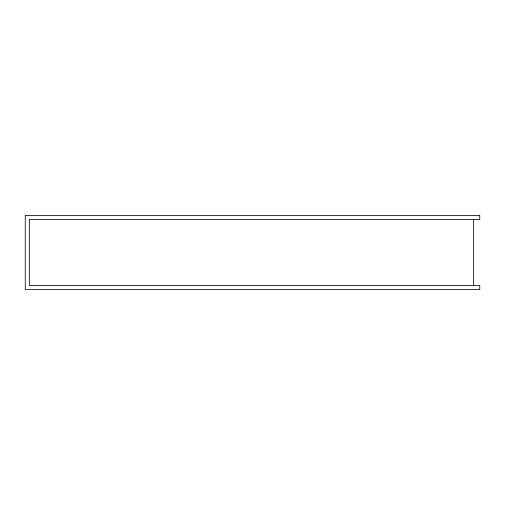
<?xml version="1.0" encoding="UTF-8"?>
<svg xmlns="http://www.w3.org/2000/svg" width="505" height="505" viewBox="0 0 505 505"><rect width="100%" height="100%" fill="white"/><g stroke="black" fill="none" stroke-linecap="round" stroke-linejoin="round"><path stroke-width="0.76" d="M473.646 219.505L473.646 285.495M479.75 215.465L25.25 215.465L25.25 289.535L479.75 289.535L479.75 285.495L29.322 285.495L29.322 219.505L479.75 219.505L479.75 215.465"/></g></svg>
